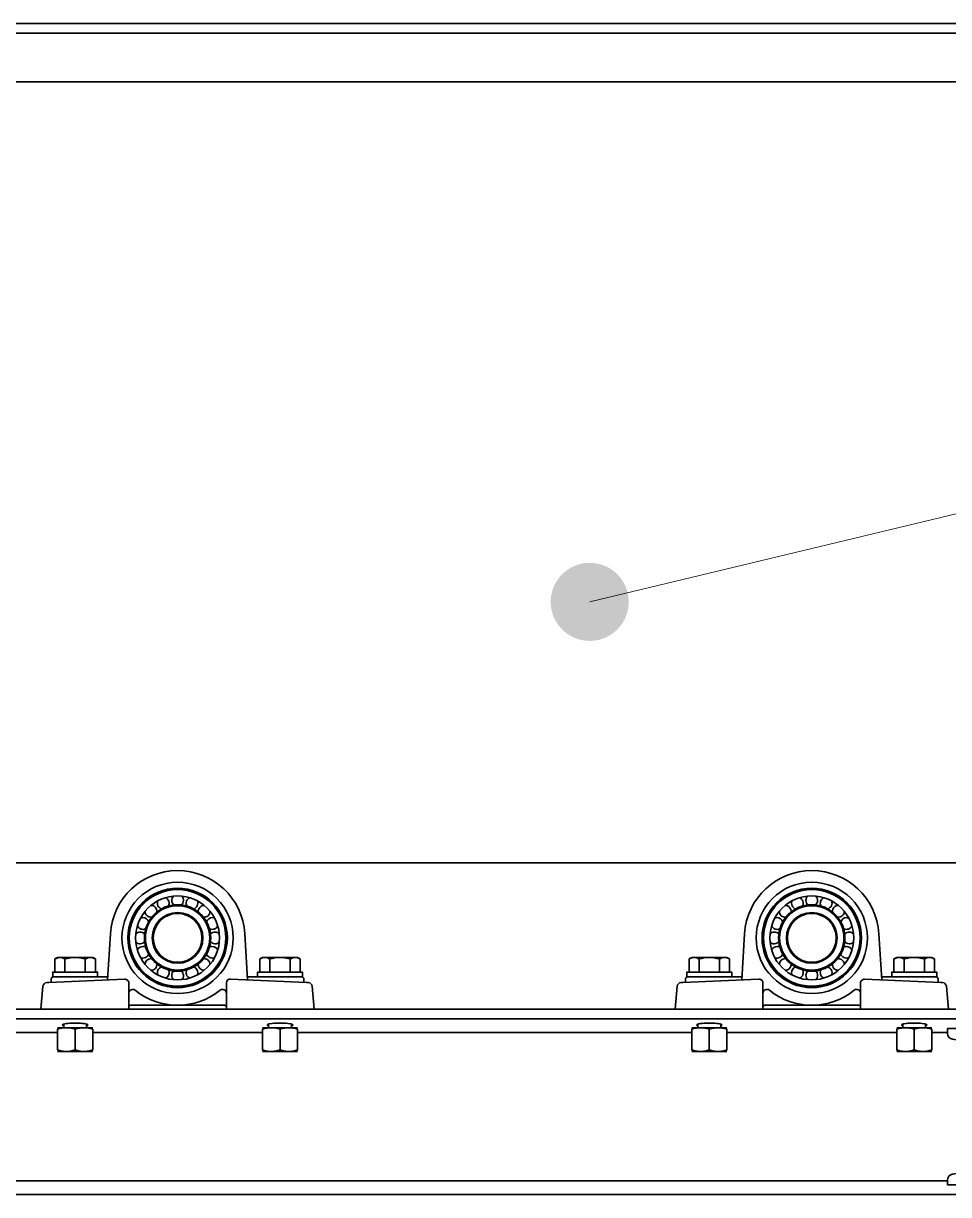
# Model space of a CAD drawing. Header units: millimetres. Extents: x -8400 to 8400, y -5940 to 5940.
# Drawn here: x -2288 to -1814, y 2046 to 2646 of the extents above; entities that cross this region are included whole.
import ezdxf

# ---------------------------------------------------------------- set-up
doc = ezdxf.new("R2010")
doc.units = ezdxf.units.MM
doc.layers.add('粗实线层', color=7, linetype='Continuous', lineweight=35)
doc.layers.add('细实线层', color=7, linetype='Continuous', lineweight=18)

# ---------------------------------------------------------------- blocks, each defined once
blk = doc.blocks.new('*X10')
at = {"layer": '细实线层', "lineweight": 18}
h = blk.add_hatch(color=0, dxfattribs=at)
edge = h.paths.add_edge_path(flags=0)
edge.add_arc((0, 0), 20, 0, 360)
at = {"layer": '细实线层', "color": 0}
blk.add_line((0, 0), (708.46, 170.07), dxfattribs=at)

msp = doc.modelspace()

# ---------------------------------------------------------------- linework, layer by layer
at = {"layer": '粗实线层', "linetype": 'Continuous', "lineweight": 35}
for points in [[(-1771.342, 2645.77), (-5571.342, 2645.77)], [(-5571.342, 2643.204), (-5571.342, 2640.77), (-1771.342, 2640.77), (-1771.342, 2643.204)], [(-1781.342, 2565.764), (-1781.342, 2615.77), (-2671.351, 2615.77)], [(-2671.351, 2215.77), (-1801.358, 2215.77)], [(-2271.734, 2159.77), (-2271.734, 2166.467), (-2271.094, 2166.8), (-2270.449, 2167.054), (-2270.123, 2167.147), (-2269.796, 2167.215), (-2269.467, 2167.256), (-2269.136, 2167.27), (-2269.053, 2167.27), (-2268.971, 2167.267), (-2268.929, 2167.265), (-2268.888, 2167.262), (-2268.846, 2167.26), (-2268.805, 2167.256), (-2268.64, 2167.239), (-2268.475, 2167.215), (-2268.147, 2167.147), (-2267.822, 2167.053), (-2267.177, 2166.799), (-2266.538, 2166.467), (-2266.538, 2159.77)], [(-2250.95, 2159.77), (-2250.95, 2166.467), (-2251.588, 2166.799), (-2252.234, 2167.053), (-2252.559, 2167.147), (-2252.887, 2167.215), (-2253.051, 2167.239), (-2253.216, 2167.256), (-2253.258, 2167.26), (-2253.299, 2167.262), (-2253.341, 2167.265), (-2253.382, 2167.267), (-2253.465, 2167.27), (-2253.548, 2167.27), (-2254.448, 2167.27), (-2255.557, 2167.27), (-2256.842, 2167.27), (-2258.264, 2167.27), (-2259.779, 2167.27), (-2261.342, 2167.27), (-2262.905, 2167.27), (-2264.42, 2167.27), (-2265.842, 2167.27), (-2267.127, 2167.27), (-2268.236, 2167.27), (-2269.136, 2167.27), (-2269.799, 2167.27), (-2270.205, 2167.27), (-2270.342, 2167.27), (-2271.734, 2166.467)], [(-2266.538, 2166.467), (-2265.901, 2166.642), (-2265.258, 2166.8), (-2265.096, 2166.836), (-2264.934, 2166.872), (-2264.772, 2166.906), (-2264.61, 2166.939), (-2264.285, 2167), (-2263.96, 2167.055), (-2263.308, 2167.148), (-2262.655, 2167.215), (-2261.999, 2167.256), (-2261.342, 2167.27), (-2260.682, 2167.256), (-2260.02, 2167.215), (-2259.937, 2167.207), (-2259.854, 2167.2), (-2259.771, 2167.192), (-2259.689, 2167.183), (-2259.524, 2167.165), (-2259.359, 2167.146), (-2259.031, 2167.102), (-2258.705, 2167.052), (-2258.057, 2166.935), (-2257.415, 2166.797), (-2256.778, 2166.641), (-2256.146, 2166.467)], [(-2250.95, 2166.467), (-2252.342, 2167.27), (-2252.479, 2167.27), (-2252.885, 2167.27), (-2253.548, 2167.27), (-2253.879, 2167.256), (-2254.208, 2167.215), (-2254.535, 2167.147), (-2254.86, 2167.054), (-2255.506, 2166.8), (-2256.146, 2166.467), (-2256.146, 2159.77)], [(-2166.734, 2166.467), (-2165.342, 2167.27), (-2165.205, 2167.27), (-2164.799, 2167.27), (-2164.136, 2167.27), (-2164.467, 2167.256), (-2164.796, 2167.215), (-2165.123, 2167.147), (-2165.448, 2167.054), (-2166.094, 2166.8), (-2166.734, 2166.467), (-2166.734, 2159.77)], [(-2145.95, 2159.77), (-2145.95, 2166.467), (-2146.588, 2166.799), (-2147.234, 2167.053), (-2147.559, 2167.147), (-2147.887, 2167.215), (-2148.051, 2167.239), (-2148.216, 2167.256), (-2148.258, 2167.26), (-2148.299, 2167.262), (-2148.34, 2167.265), (-2148.382, 2167.267), (-2148.465, 2167.27), (-2148.548, 2167.27), (-2149.447, 2167.27), (-2150.557, 2167.27), (-2151.842, 2167.27), (-2153.264, 2167.27), (-2154.779, 2167.27), (-2156.342, 2167.27), (-2157.905, 2167.27), (-2159.42, 2167.27), (-2160.842, 2167.27), (-2162.127, 2167.27), (-2163.236, 2167.27), (-2164.136, 2167.27), (-2164.053, 2167.27), (-2163.97, 2167.267), (-2163.929, 2167.265), (-2163.888, 2167.262), (-2163.846, 2167.26), (-2163.805, 2167.256), (-2163.64, 2167.239), (-2163.475, 2167.215), (-2163.147, 2167.147), (-2162.822, 2167.053), (-2162.177, 2166.799), (-2161.538, 2166.467), (-2161.538, 2159.77)], [(-2161.538, 2166.467), (-2160.901, 2166.642), (-2160.258, 2166.8), (-2160.096, 2166.836), (-2159.934, 2166.872), (-2159.772, 2166.906), (-2159.61, 2166.939), (-2159.285, 2167), (-2158.96, 2167.055), (-2158.308, 2167.148), (-2157.655, 2167.215), (-2156.999, 2167.256), (-2156.342, 2167.27), (-2155.682, 2167.256), (-2155.02, 2167.215), (-2154.937, 2167.207), (-2154.854, 2167.2), (-2154.771, 2167.192), (-2154.688, 2167.183), (-2154.524, 2167.165), (-2154.359, 2167.146), (-2154.031, 2167.102), (-2153.705, 2167.052), (-2153.057, 2166.935), (-2152.415, 2166.797), (-2151.778, 2166.641), (-2151.146, 2166.467), (-2151.146, 2159.77)], [(-2151.146, 2166.467), (-2150.506, 2166.8), (-2149.86, 2167.054), (-2149.535, 2167.147), (-2149.208, 2167.215), (-2148.878, 2167.256), (-2148.548, 2167.27), (-2147.885, 2167.27), (-2147.479, 2167.27), (-2147.342, 2167.27), (-2145.95, 2166.467)], [(-1946.734, 2166.467), (-1946.094, 2166.8), (-1945.448, 2167.054), (-1945.123, 2167.147), (-1944.796, 2167.215), (-1944.467, 2167.256), (-1944.136, 2167.27), (-1944.799, 2167.27), (-1945.205, 2167.27), (-1945.342, 2167.27), (-1946.734, 2166.467), (-1946.734, 2159.77)], [(-1941.538, 2159.77), (-1941.538, 2166.467), (-1942.177, 2166.799), (-1942.822, 2167.053), (-1943.147, 2167.147), (-1943.475, 2167.215), (-1943.64, 2167.239), (-1943.805, 2167.256), (-1943.846, 2167.26), (-1943.888, 2167.262), (-1943.929, 2167.265), (-1943.971, 2167.267), (-1944.053, 2167.27), (-1944.136, 2167.27), (-1943.236, 2167.27), (-1942.127, 2167.27), (-1940.842, 2167.27), (-1939.42, 2167.27), (-1937.905, 2167.27), (-1936.342, 2167.27), (-1934.779, 2167.27), (-1933.264, 2167.27), (-1931.842, 2167.27), (-1930.557, 2167.27), (-1929.447, 2167.27), (-1928.548, 2167.27), (-1927.885, 2167.27), (-1927.479, 2167.27), (-1927.342, 2167.27), (-1925.95, 2166.467), (-1925.95, 2159.77)], [(-1941.538, 2166.467), (-1940.901, 2166.642), (-1940.258, 2166.8), (-1940.096, 2166.836), (-1939.934, 2166.872), (-1939.772, 2166.906), (-1939.61, 2166.939), (-1939.285, 2167), (-1938.96, 2167.055), (-1938.308, 2167.148), (-1937.655, 2167.215), (-1937, 2167.256), (-1936.342, 2167.27), (-1935.682, 2167.256), (-1935.02, 2167.215), (-1934.937, 2167.207), (-1934.854, 2167.2), (-1934.771, 2167.192), (-1934.689, 2167.183), (-1934.524, 2167.165), (-1934.359, 2167.146), (-1934.031, 2167.102), (-1933.705, 2167.052), (-1933.057, 2166.935), (-1932.415, 2166.797), (-1931.778, 2166.641), (-1931.146, 2166.467)], [(-1925.95, 2166.467), (-1926.588, 2166.799), (-1927.234, 2167.053), (-1927.559, 2167.147), (-1927.887, 2167.215), (-1928.051, 2167.239), (-1928.216, 2167.256), (-1928.258, 2167.26), (-1928.299, 2167.262), (-1928.341, 2167.265), (-1928.382, 2167.267), (-1928.465, 2167.27), (-1928.548, 2167.27), (-1928.878, 2167.256), (-1929.208, 2167.215), (-1929.535, 2167.147), (-1929.86, 2167.054), (-1930.506, 2166.8), (-1931.146, 2166.467), (-1931.146, 2159.77)], [(-1841.734, 2166.467), (-1840.342, 2167.27), (-1840.205, 2167.27), (-1839.799, 2167.27), (-1839.136, 2167.27), (-1839.467, 2167.256), (-1839.796, 2167.215), (-1840.123, 2167.147), (-1840.448, 2167.054), (-1841.094, 2166.8), (-1841.734, 2166.467), (-1841.734, 2159.77)], [(-1820.95, 2159.77), (-1820.95, 2166.467), (-1821.588, 2166.799), (-1822.234, 2167.053), (-1822.559, 2167.147), (-1822.887, 2167.215), (-1823.051, 2167.239), (-1823.216, 2167.256), (-1823.258, 2167.26), (-1823.299, 2167.262), (-1823.34, 2167.265), (-1823.382, 2167.267), (-1823.465, 2167.27), (-1823.548, 2167.27), (-1824.447, 2167.27), (-1825.557, 2167.27), (-1826.842, 2167.27), (-1828.264, 2167.27), (-1829.779, 2167.27), (-1831.342, 2167.27), (-1832.905, 2167.27), (-1834.42, 2167.27), (-1835.842, 2167.27), (-1837.127, 2167.27), (-1838.236, 2167.27), (-1839.136, 2167.27), (-1839.053, 2167.27), (-1838.97, 2167.267), (-1838.929, 2167.265), (-1838.888, 2167.262), (-1838.846, 2167.26), (-1838.805, 2167.256), (-1838.64, 2167.239), (-1838.475, 2167.215), (-1838.148, 2167.147), (-1837.822, 2167.053), (-1837.177, 2166.799), (-1836.538, 2166.467)], [(-1836.538, 2159.77), (-1836.538, 2166.467), (-1835.901, 2166.642), (-1835.258, 2166.8), (-1835.096, 2166.836), (-1834.934, 2166.872), (-1834.772, 2166.906), (-1834.61, 2166.939), (-1834.285, 2167), (-1833.96, 2167.055), (-1833.308, 2167.148), (-1832.655, 2167.215), (-1831.999, 2167.256), (-1831.342, 2167.27), (-1830.682, 2167.256), (-1830.02, 2167.215), (-1829.937, 2167.207), (-1829.854, 2167.2), (-1829.771, 2167.192), (-1829.689, 2167.183), (-1829.523, 2167.165), (-1829.359, 2167.146), (-1829.031, 2167.102), (-1828.705, 2167.052), (-1828.057, 2166.935), (-1827.415, 2166.797), (-1826.778, 2166.641), (-1826.146, 2166.467), (-1826.146, 2159.77)], [(-1826.146, 2166.467), (-1825.506, 2166.8), (-1824.86, 2167.054), (-1824.535, 2167.147), (-1824.208, 2167.215), (-1823.879, 2167.256), (-1823.548, 2167.27), (-1822.885, 2167.27), (-1822.479, 2167.27), (-1822.342, 2167.27), (-1820.95, 2166.467)], [(-2211.842, 2160.537), (-2211.842, 2160.535)], [(-2211.681, 2160.509), (-2211.442, 2160.27), (-2211.337, 2160.27), (-2211.029, 2160.27), (-2210.545, 2160.27), (-2209.922, 2160.27), (-2209.212, 2160.27), (-2208.472, 2160.27), (-2207.762, 2160.27), (-2207.139, 2160.27), (-2206.655, 2160.27), (-2206.347, 2160.27), (-2206.242, 2160.27), (-2206.003, 2160.509)], [(-2205.842, 2160.535), (-2205.842, 2160.537), (-2205.842, 2160.537)], [(-1886.842, 2160.537), (-1886.842, 2160.535)], [(-1886.68, 2160.509), (-1886.442, 2160.27), (-1886.336, 2160.27), (-1886.029, 2160.27), (-1885.545, 2160.27), (-1884.922, 2160.27), (-1884.212, 2160.27), (-1883.472, 2160.27), (-1882.762, 2160.27), (-1882.139, 2160.27), (-1881.655, 2160.27), (-1881.347, 2160.27), (-1881.242, 2160.27), (-1881.003, 2160.509)], [(-1880.842, 2160.535), (-1880.842, 2160.537), (-1880.842, 2160.537)], [(-2274.902, 2154.414), (-2235.932, 2156.167)], [(-2249.842, 2157.27), (-2249.842, 2159.77), (-2249.949, 2159.77), (-2250.268, 2159.77), (-2250.794, 2159.77), (-2251.516, 2159.77), (-2252.421, 2159.77), (-2253.492, 2159.77), (-2254.71, 2159.77), (-2256.051, 2159.77), (-2257.491, 2159.77), (-2259.002, 2159.77), (-2260.557, 2159.77), (-2262.127, 2159.77), (-2263.682, 2159.77), (-2265.193, 2159.77), (-2266.633, 2159.77), (-2267.974, 2159.77), (-2269.191, 2159.77), (-2270.262, 2159.77), (-2271.168, 2159.77), (-2271.89, 2159.77), (-2272.415, 2159.77), (-2272.735, 2159.77), (-2272.842, 2159.77), (-2272.842, 2157.27), (-2272.731, 2157.27), (-2272.4, 2157.27), (-2271.856, 2157.27), (-2271.109, 2157.27), (-2270.174, 2157.27), (-2269.069, 2157.27), (-2267.814, 2157.27), (-2266.434, 2157.27), (-2264.956, 2157.27), (-2263.409, 2157.27), (-2261.821, 2157.27), (-2260.224, 2157.27), (-2258.649, 2157.27), (-2257.126, 2157.27), (-2255.684, 2157.27), (-2254.352, 2157.27), (-2253.154, 2157.27), (-2244.661, 2157.27)], [(-2244.661, 2157.27), (-2263.995, 2157.27)], [(-2233.842, 2140.77), (-2233.842, 2154.169)], [(-2183.842, 2154.169), (-2183.842, 2140.77)], [(-2173.022, 2157.27), (-2164.53, 2157.27), (-2163.332, 2157.27), (-2162, 2157.27), (-2160.558, 2157.27), (-2159.035, 2157.27), (-2157.459, 2157.27), (-2155.863, 2157.27), (-2154.275, 2157.27), (-2152.728, 2157.27), (-2151.25, 2157.27), (-2149.87, 2157.27), (-2148.615, 2157.27), (-2147.51, 2157.27), (-2146.574, 2157.27), (-2145.828, 2157.27), (-2145.284, 2157.27), (-2144.953, 2157.27), (-2144.842, 2157.27), (-2144.842, 2159.77), (-2144.949, 2159.77), (-2145.268, 2159.77), (-2145.794, 2159.77), (-2146.516, 2159.77), (-2147.421, 2159.77), (-2148.493, 2159.77), (-2149.71, 2159.77), (-2151.051, 2159.77), (-2152.491, 2159.77), (-2154.002, 2159.77), (-2155.557, 2159.77), (-2157.127, 2159.77), (-2158.682, 2159.77), (-2160.193, 2159.77), (-2161.633, 2159.77), (-2162.974, 2159.77), (-2164.191, 2159.77), (-2165.263, 2159.77), (-2166.168, 2159.77), (-2166.89, 2159.77), (-2167.416, 2159.77), (-2167.735, 2159.77), (-2167.842, 2159.77), (-2167.842, 2157.27)], [(-1949.902, 2154.414), (-1910.932, 2156.167)], [(-1924.842, 2157.27), (-1924.842, 2159.77), (-1924.949, 2159.77), (-1925.268, 2159.77), (-1925.794, 2159.77), (-1926.516, 2159.77), (-1927.421, 2159.77), (-1928.493, 2159.77), (-1929.71, 2159.77), (-1931.051, 2159.77), (-1932.491, 2159.77), (-1934.002, 2159.77), (-1935.557, 2159.77), (-1937.127, 2159.77), (-1938.682, 2159.77), (-1940.193, 2159.77), (-1941.633, 2159.77), (-1942.974, 2159.77), (-1944.191, 2159.77), (-1945.262, 2159.77), (-1946.168, 2159.77), (-1946.89, 2159.77), (-1947.416, 2159.77), (-1947.735, 2159.77), (-1947.842, 2159.77), (-1947.842, 2157.27), (-1947.731, 2157.27), (-1947.4, 2157.27), (-1946.856, 2157.27), (-1946.109, 2157.27), (-1945.174, 2157.27), (-1944.069, 2157.27), (-1942.814, 2157.27), (-1941.434, 2157.27), (-1939.956, 2157.27), (-1938.409, 2157.27), (-1936.821, 2157.27), (-1935.224, 2157.27), (-1933.649, 2157.27), (-1932.126, 2157.27), (-1930.684, 2157.27), (-1929.351, 2157.27), (-1928.154, 2157.27)], [(-1919.661, 2157.27), (-1938.996, 2157.27)], [(-1919.661, 2157.27), (-1928.154, 2157.27)], [(-1908.842, 2140.77), (-1908.842, 2154.169)], [(-1858.842, 2154.169), (-1858.842, 2140.77)], [(-1848.022, 2157.27), (-1839.53, 2157.27), (-1838.332, 2157.27), (-1837, 2157.27), (-1835.558, 2157.27), (-1834.035, 2157.27), (-1832.459, 2157.27), (-1830.863, 2157.27), (-1829.275, 2157.27), (-1827.728, 2157.27), (-1826.25, 2157.27), (-1824.87, 2157.27), (-1823.615, 2157.27), (-1822.51, 2157.27), (-1821.574, 2157.27), (-1820.828, 2157.27), (-1820.284, 2157.27), (-1819.953, 2157.27), (-1819.842, 2157.27), (-1819.842, 2159.77), (-1819.949, 2159.77), (-1820.268, 2159.77), (-1820.794, 2159.77), (-1821.516, 2159.77), (-1822.421, 2159.77), (-1823.493, 2159.77), (-1824.71, 2159.77), (-1826.051, 2159.77), (-1827.491, 2159.77), (-1829.002, 2159.77), (-1830.557, 2159.77), (-1832.127, 2159.77), (-1833.682, 2159.77), (-1835.193, 2159.77), (-1836.632, 2159.77), (-1837.974, 2159.77), (-1839.191, 2159.77), (-1840.263, 2159.77), (-1841.168, 2159.77), (-1841.89, 2159.77), (-1842.415, 2159.77), (-1842.735, 2159.77), (-1842.842, 2159.77), (-1842.842, 2157.27)], [(-2138.842, 2140.77), (-2139.872, 2152.545)], [(-1813.842, 2140.77), (-1814.872, 2152.545)], [(-1771.342, 2138.337), (-1771.342, 2140.77), (-5571.342, 2140.77), (-5571.342, 2138.337)], [(-5571.342, 2135.77), (-1771.342, 2135.77)], [(-2270.342, 2131.27), (-2270.205, 2131.27), (-2269.799, 2131.27), (-2269.136, 2131.27), (-2268.236, 2131.27), (-2267.127, 2131.27), (-2265.842, 2131.27), (-2265.985, 2131.269), (-2266.129, 2131.267), (-2266.201, 2131.265), (-2266.273, 2131.263), (-2266.344, 2131.26), (-2266.416, 2131.256), (-2266.702, 2131.239), (-2266.987, 2131.215), (-2267.554, 2131.146), (-2268.118, 2131.053), (-2269.236, 2130.799), (-2270.342, 2130.466), (-2270.342, 2119.874), (-2269.233, 2119.541), (-2268.115, 2119.287), (-2267.551, 2119.194), (-2266.985, 2119.126), (-2266.415, 2119.084), (-2265.842, 2119.071), (-2265.699, 2119.071), (-2265.555, 2119.074), (-2265.483, 2119.076), (-2265.411, 2119.078), (-2265.34, 2119.081), (-2265.268, 2119.084), (-2264.982, 2119.102), (-2264.697, 2119.126), (-2264.13, 2119.194), (-2263.566, 2119.287), (-2262.448, 2119.541), (-2261.342, 2119.874)], [(-2267.193, 2132.195), (-2267.598, 2132.362), (-2267.81, 2132.537), (-2267.823, 2132.716), (-2267.636, 2132.893), (-2267.255, 2133.061), (-2266.692, 2133.216), (-2265.964, 2133.354), (-2265.093, 2133.47), (-2264.108, 2133.56), (-2263.036, 2133.621), (-2261.912, 2133.652), (-2260.771, 2133.652), (-2259.648, 2133.621), (-2258.576, 2133.56), (-2257.59, 2133.47), (-2256.72, 2133.354), (-2255.992, 2133.216), (-2255.429, 2133.061), (-2255.048, 2132.893), (-2254.861, 2132.716), (-2254.874, 2132.537), (-2255.086, 2132.362), (-2255.491, 2132.195)], [(-2267.192, 2133.082), (-2267.192, 2131.27)], [(-2261.342, 2130.466), (-2261.342, 2119.874), (-2260.233, 2119.541), (-2259.115, 2119.287), (-2258.552, 2119.194), (-2257.985, 2119.126), (-2257.415, 2119.084), (-2256.842, 2119.071), (-2256.699, 2119.071), (-2256.555, 2119.074), (-2256.483, 2119.076), (-2256.411, 2119.078), (-2256.34, 2119.081), (-2256.268, 2119.084), (-2255.982, 2119.102), (-2255.697, 2119.126), (-2255.13, 2119.194), (-2254.566, 2119.287), (-2253.448, 2119.541), (-2252.342, 2119.874), (-2252.342, 2130.466), (-2253.45, 2130.8), (-2254.569, 2131.054), (-2255.132, 2131.147), (-2255.699, 2131.215), (-2256.269, 2131.256), (-2256.842, 2131.27), (-2256.985, 2131.269), (-2257.129, 2131.267), (-2257.201, 2131.265), (-2257.272, 2131.263), (-2257.344, 2131.26), (-2257.416, 2131.256), (-2257.702, 2131.239), (-2257.987, 2131.215), (-2258.554, 2131.146), (-2259.118, 2131.053), (-2260.235, 2130.799), (-2261.342, 2130.466), (-2262.451, 2130.8), (-2263.569, 2131.054), (-2264.132, 2131.147), (-2264.699, 2131.215), (-2265.269, 2131.256), (-2265.842, 2131.27), (-2264.42, 2131.27), (-2262.905, 2131.27), (-2261.342, 2131.27), (-2259.779, 2131.27), (-2258.264, 2131.27), (-2256.842, 2131.27), (-2255.557, 2131.27), (-2254.448, 2131.27), (-2253.548, 2131.27), (-2252.885, 2131.27), (-2252.479, 2131.27), (-2252.342, 2131.27)], [(-2255.491, 2131.27), (-2255.491, 2133.082)], [(-2165.342, 2131.27), (-2165.205, 2131.27), (-2164.799, 2131.27), (-2164.136, 2131.27), (-2163.236, 2131.27), (-2162.127, 2131.27), (-2160.842, 2131.27), (-2160.985, 2131.269), (-2161.129, 2131.267), (-2161.201, 2131.265), (-2161.272, 2131.263), (-2161.344, 2131.26), (-2161.416, 2131.256), (-2161.702, 2131.239), (-2161.987, 2131.215), (-2162.554, 2131.146), (-2163.118, 2131.053), (-2164.236, 2130.799), (-2165.342, 2130.466), (-2165.342, 2119.874), (-2164.233, 2119.541), (-2163.115, 2119.287), (-2162.552, 2119.194), (-2161.985, 2119.126), (-2161.415, 2119.084), (-2160.842, 2119.071), (-2162.127, 2119.071), (-2163.236, 2119.071), (-2164.136, 2119.071), (-2164.799, 2119.071), (-2165.205, 2119.071), (-2165.342, 2119.071)], [(-2162.192, 2133.082), (-2162.192, 2131.27)], [(-2147.342, 2131.27), (-2147.479, 2131.27), (-2147.885, 2131.27), (-2148.548, 2131.27), (-2149.447, 2131.27), (-2150.557, 2131.27), (-2151.842, 2131.27), (-2151.269, 2131.256), (-2150.699, 2131.215), (-2150.132, 2131.147), (-2149.569, 2131.054), (-2148.451, 2130.8), (-2147.342, 2130.466), (-2147.342, 2119.874), (-2148.448, 2119.541), (-2149.566, 2119.287), (-2150.13, 2119.194), (-2150.697, 2119.126), (-2150.982, 2119.102), (-2151.268, 2119.084), (-2151.34, 2119.081), (-2151.411, 2119.078), (-2151.483, 2119.076), (-2151.555, 2119.074), (-2151.699, 2119.071), (-2151.842, 2119.071), (-2153.264, 2119.071), (-2154.779, 2119.071), (-2156.342, 2119.071), (-2157.905, 2119.071), (-2159.42, 2119.071), (-2160.842, 2119.071), (-2160.698, 2119.071), (-2160.555, 2119.074), (-2160.483, 2119.076), (-2160.411, 2119.078), (-2160.34, 2119.081), (-2160.268, 2119.084), (-2159.982, 2119.102), (-2159.697, 2119.126), (-2159.13, 2119.194), (-2158.566, 2119.287), (-2157.448, 2119.541), (-2156.342, 2119.874), (-2156.342, 2130.466)], [(-2150.491, 2131.27), (-2150.491, 2133.082)], [(-1945.342, 2131.27), (-1945.205, 2131.27), (-1944.799, 2131.27), (-1944.136, 2131.27), (-1943.236, 2131.27), (-1942.127, 2131.27), (-1940.842, 2131.27), (-1940.985, 2131.269), (-1941.129, 2131.267), (-1941.2, 2131.265), (-1941.272, 2131.263), (-1941.344, 2131.26), (-1941.416, 2131.256), (-1941.702, 2131.239), (-1941.987, 2131.215), (-1942.554, 2131.146), (-1943.118, 2131.053), (-1944.236, 2130.799), (-1945.342, 2130.466), (-1945.342, 2119.874), (-1944.233, 2119.541), (-1943.115, 2119.287), (-1942.552, 2119.194), (-1941.985, 2119.126), (-1941.415, 2119.084), (-1940.842, 2119.071), (-1940.698, 2119.071), (-1940.555, 2119.074), (-1940.483, 2119.076), (-1940.411, 2119.078), (-1940.34, 2119.081), (-1940.268, 2119.084), (-1939.982, 2119.102), (-1939.697, 2119.126), (-1939.13, 2119.194), (-1938.566, 2119.287), (-1937.448, 2119.541), (-1936.342, 2119.874)], [(-1942.193, 2132.195), (-1942.597, 2132.362), (-1942.81, 2132.537), (-1942.823, 2132.716), (-1942.636, 2132.893), (-1942.255, 2133.061), (-1941.692, 2133.216), (-1940.964, 2133.354), (-1940.094, 2133.47), (-1939.108, 2133.56), (-1938.036, 2133.621), (-1936.913, 2133.652), (-1935.771, 2133.652), (-1934.648, 2133.621), (-1933.576, 2133.56), (-1932.59, 2133.47), (-1931.72, 2133.354), (-1930.992, 2133.216), (-1930.429, 2133.061), (-1930.048, 2132.893), (-1929.861, 2132.716), (-1929.874, 2132.537), (-1930.086, 2132.362), (-1930.491, 2132.195)], [(-1942.192, 2133.082), (-1942.192, 2131.27)], [(-1936.342, 2130.466), (-1937.45, 2130.8), (-1938.569, 2131.054), (-1939.132, 2131.147), (-1939.699, 2131.215), (-1940.269, 2131.256), (-1940.842, 2131.27), (-1939.42, 2131.27), (-1937.905, 2131.27), (-1936.342, 2131.27), (-1934.779, 2131.27), (-1933.264, 2131.27), (-1931.842, 2131.27), (-1930.557, 2131.27), (-1929.447, 2131.27), (-1928.548, 2131.27), (-1927.885, 2131.27), (-1927.479, 2131.27), (-1927.342, 2131.27)], [(-1930.491, 2131.27), (-1930.491, 2133.082)], [(-1840.342, 2131.27), (-1840.205, 2131.27), (-1839.799, 2131.27), (-1839.136, 2131.27), (-1838.236, 2131.27), (-1837.127, 2131.27), (-1835.842, 2131.27), (-1835.985, 2131.269), (-1836.129, 2131.267), (-1836.201, 2131.265), (-1836.272, 2131.263), (-1836.344, 2131.26), (-1836.416, 2131.256), (-1836.702, 2131.239), (-1836.987, 2131.215), (-1837.554, 2131.146), (-1838.118, 2131.053), (-1839.235, 2130.799), (-1840.342, 2130.466), (-1840.342, 2119.874), (-1839.233, 2119.541), (-1838.115, 2119.287), (-1837.552, 2119.194), (-1836.985, 2119.126), (-1836.415, 2119.084), (-1835.842, 2119.071), (-1837.127, 2119.071), (-1838.236, 2119.071), (-1839.136, 2119.071), (-1839.799, 2119.071), (-1840.205, 2119.071), (-1840.342, 2119.071)], [(-1837.192, 2133.082), (-1837.192, 2131.27)], [(-1822.342, 2131.27), (-1822.479, 2131.27), (-1822.885, 2131.27), (-1823.548, 2131.27), (-1824.447, 2131.27), (-1825.557, 2131.27), (-1826.842, 2131.27), (-1826.269, 2131.256), (-1825.699, 2131.215), (-1825.132, 2131.147), (-1824.569, 2131.054), (-1823.45, 2130.8), (-1822.342, 2130.466), (-1822.342, 2119.874), (-1823.448, 2119.541), (-1824.566, 2119.287), (-1825.13, 2119.194), (-1825.697, 2119.126), (-1825.982, 2119.102), (-1826.268, 2119.084), (-1826.34, 2119.081), (-1826.411, 2119.078), (-1826.483, 2119.076), (-1826.555, 2119.074), (-1826.699, 2119.071), (-1826.842, 2119.071), (-1828.264, 2119.071), (-1829.779, 2119.071), (-1831.342, 2119.071), (-1832.905, 2119.071), (-1834.42, 2119.071), (-1835.842, 2119.071), (-1835.698, 2119.071), (-1835.555, 2119.074), (-1835.483, 2119.076), (-1835.411, 2119.078), (-1835.34, 2119.081), (-1835.268, 2119.084), (-1834.982, 2119.102), (-1834.697, 2119.126), (-1834.13, 2119.194), (-1833.566, 2119.287), (-1832.448, 2119.541), (-1831.342, 2119.874)], [(-1831.342, 2130.466), (-1831.342, 2119.874), (-1830.233, 2119.541), (-1829.115, 2119.287), (-1828.551, 2119.194), (-1827.985, 2119.126), (-1827.415, 2119.084), (-1826.842, 2119.071), (-1825.557, 2119.071), (-1824.447, 2119.071), (-1823.548, 2119.071), (-1822.885, 2119.071), (-1822.479, 2119.071), (-1822.342, 2119.071)], [(-1825.491, 2131.27), (-1825.491, 2133.082)], [(-2472.383, 2128.77), (-2270.389, 2128.77)], [(-2252.398, 2128.77), (-2165.354, 2128.77)], [(-2147.364, 2128.77), (-1945.37, 2128.77)], [(-1927.379, 2128.77), (-1840.395, 2128.77)], [(-1822.345, 2128.77), (-1814.389, 2128.77)], [(-2252.342, 2119.071), (-2252.479, 2119.071), (-2252.885, 2119.071), (-2253.548, 2119.071), (-2254.448, 2119.071), (-2255.557, 2119.071), (-2256.842, 2119.071), (-2258.264, 2119.071), (-2259.779, 2119.071), (-2261.342, 2119.071), (-2262.905, 2119.071), (-2264.42, 2119.071), (-2265.842, 2119.071), (-2267.127, 2119.071), (-2268.236, 2119.071), (-2269.136, 2119.071), (-2269.799, 2119.071), (-2270.205, 2119.071), (-2270.342, 2119.071)], [(-2156.342, 2119.874), (-2155.233, 2119.541), (-2154.115, 2119.287), (-2153.551, 2119.194), (-2152.985, 2119.126), (-2152.415, 2119.084), (-2151.842, 2119.071), (-2150.557, 2119.071), (-2149.447, 2119.071), (-2148.548, 2119.071), (-2147.885, 2119.071), (-2147.479, 2119.071), (-2147.342, 2119.071)], [(-1927.342, 2119.071), (-1927.479, 2119.071), (-1927.885, 2119.071), (-1928.548, 2119.071), (-1929.447, 2119.071), (-1930.557, 2119.071), (-1931.842, 2119.071), (-1933.264, 2119.071), (-1934.779, 2119.071), (-1936.342, 2119.071), (-1937.905, 2119.071), (-1939.42, 2119.071), (-1940.842, 2119.071), (-1942.127, 2119.071), (-1943.236, 2119.071), (-1944.136, 2119.071), (-1944.799, 2119.071), (-1945.205, 2119.071), (-1945.342, 2119.071)], [(-1814.389, 2052.77), (-2687.854, 2052.77)], [(-5571.342, 2045.77), (-1771.342, 2045.77)]]:
    msp.add_lwpolyline(points, dxfattribs=at)
for points in [[(-2244.755, 2155.771), (-2243.275, 2179.426, -0.9393677), (-2174.409, 2179.426), (-2172.929, 2155.771)], [(-2172.929, 2155.771), (-2174.409, 2179.426, 0.9393677), (-2243.275, 2179.426), (-2244.755, 2155.771)], [(-1847.929, 2155.771), (-1849.409, 2179.426, 0.9393654), (-1918.275, 2179.426), (-1919.755, 2155.771)], [(-1919.755, 2155.771), (-1918.275, 2179.426, -0.9393654), (-1849.409, 2179.426), (-1847.929, 2155.771)], [(-2223.741, 2185.457, 0.3352838), (-2226.627, 2187.637, 0.1016523), (-2227.81, 2187.394)], [(-2189.874, 2187.394, 0.1016656), (-2191.057, 2187.637, 0.3352706), (-2193.943, 2185.457)], [(-1898.741, 2185.457, 0.3352706), (-1901.627, 2187.637, 0.1016656), (-1902.81, 2187.394)], [(-1864.874, 2187.394, 0.1016523), (-1866.057, 2187.637, 0.3352838), (-1868.943, 2185.457)], [(-2225.74, 2179.132, 0.2292145), (-2228.092, 2180.271, 0.2021873), (-2230.24, 2179.365)], [(-2187.444, 2179.365, 0.2021825), (-2189.592, 2180.271, 0.2292061), (-2191.944, 2179.132)], [(-1900.74, 2179.132, 0.2292061), (-1903.092, 2180.271, 0.2021825), (-1905.24, 2179.365)], [(-1862.444, 2179.365, 0.2021873), (-1864.592, 2180.271, 0.2292145), (-1866.944, 2179.132)], [(-2225.166, 2172.524, 0.1278306), (-2226.627, 2172.904, 0.3067534), (-2229.413, 2171.017)], [(-2188.271, 2171.017, 0.3067799), (-2191.057, 2172.904, 0.1278041), (-2192.518, 2172.524)], [(-1900.166, 2172.524, 0.1278041), (-1901.627, 2172.904, 0.3067799), (-1904.413, 2171.017)], [(-1863.271, 2171.017, 0.3067666), (-1866.057, 2172.904, 0.1278173), (-1867.518, 2172.524)], [(-2222.107, 2166.639, 0.0290614), (-2222.454, 2166.659, 0.4142119), (-2225.454, 2163.659)], [(-2192.23, 2163.621, 0.4142148), (-2195.23, 2166.659, 0.0290614), (-2195.577, 2166.639)], [(-1897.107, 2166.639, 0.0290614), (-1897.454, 2166.659, 0.4142119), (-1900.454, 2163.659)], [(-1867.23, 2163.621, 0.4142148), (-1870.23, 2166.659, 0.0290614), (-1870.577, 2166.639)], [(-2278.842, 2140.77), (-2277.812, 2152.545, -0.3759804), (-2275.909, 2154.368), (-2275.774, 2154.374), (-2275.406, 2154.391), (-2274.902, 2154.414), (-2235.932, 2156.167, -0.4275524), (-2233.842, 2154.169), (-2233.842, 2140.77)], [(-2272.57, 2157.27, 0.4142502), (-2273.57, 2156.27), (-2273.57, 2154.473)], [(-2183.842, 2140.77), (-2183.842, 2154.169, -0.0106027), (-2183.84, 2154.259, -0.4142103), (-2181.752, 2156.167), (-2142.782, 2154.414), (-2142.278, 2154.391), (-2141.909, 2154.374), (-2141.775, 2154.368, -0.3760012), (-2139.872, 2152.545), (-2138.842, 2140.77)], [(-2144.114, 2154.473), (-2144.114, 2156.27, 0.4142324), (-2145.113, 2157.27)], [(-1953.842, 2140.77), (-1952.812, 2152.545, -0.3759804), (-1950.909, 2154.368), (-1950.774, 2154.374), (-1950.405, 2154.391), (-1949.902, 2154.414), (-1910.932, 2156.167, -0.427525), (-1908.842, 2154.169), (-1908.842, 2140.77)], [(-1947.57, 2157.27, 0.4142502), (-1948.57, 2156.27), (-1948.57, 2154.473)], [(-1858.842, 2140.77), (-1858.842, 2154.168, -0.4276337), (-1856.752, 2156.167), (-1817.782, 2154.414), (-1817.278, 2154.391), (-1816.909, 2154.374), (-1816.775, 2154.368, -0.3759804), (-1814.872, 2152.545), (-1813.842, 2140.77)], [(-1819.114, 2154.473), (-1819.114, 2156.27, 0.4142502), (-1820.114, 2157.27)], [(-2183.842, 2148.929, 0.6313333), (-2187.102, 2150.482, -0.3547088), (-2230.582, 2150.482, 0.6313525), (-2233.842, 2148.929)], [(-2183.842, 2148.929, 0.6313333), (-2187.102, 2150.482, -0.3547088), (-2230.582, 2150.482, 0.6313525), (-2233.842, 2148.929)], [(-1858.842, 2148.929, 0.6313626), (-1862.102, 2150.482, -0.3547088), (-1905.582, 2150.482, 0.6313049), (-1908.842, 2148.929)], [(-1858.842, 2148.929, 0.6313626), (-1862.102, 2150.482, -0.3547088), (-1905.582, 2150.482, 0.6313049), (-1908.842, 2148.929)], [(-2183.842, 2141.77, 0.4142105), (-2184.842, 2142.771), (-2208.842, 2142.771), (-2232.842, 2142.771, 0.4142324), (-2233.842, 2141.77)], [(-1858.842, 2141.77, 0.4142105), (-1859.842, 2142.771), (-1883.842, 2142.771), (-1907.842, 2142.771, 0.4142105), (-1908.842, 2141.77)]]:
    msp.add_lwpolyline(points, format="xyb", dxfattribs=at)
for points in [[(-2160.842, 2131.27), (-2159.42, 2131.27), (-2157.905, 2131.27), (-2156.342, 2131.27), (-2154.779, 2131.27), (-2153.264, 2131.27), (-2151.842, 2131.27), (-2151.985, 2131.269), (-2152.129, 2131.267), (-2152.201, 2131.265), (-2152.272, 2131.263), (-2152.344, 2131.26), (-2152.416, 2131.256), (-2152.702, 2131.239), (-2152.987, 2131.215), (-2153.554, 2131.146), (-2154.118, 2131.053), (-2155.235, 2130.799), (-2156.342, 2130.466), (-2157.45, 2130.8), (-2158.569, 2131.054), (-2159.132, 2131.147), (-2159.699, 2131.215), (-2160.268, 2131.256)], [(-1936.342, 2130.466), (-1936.342, 2119.874), (-1935.233, 2119.541), (-1934.115, 2119.287), (-1933.552, 2119.194), (-1932.985, 2119.126), (-1932.415, 2119.084), (-1931.842, 2119.071), (-1931.699, 2119.071), (-1931.555, 2119.074), (-1931.483, 2119.076), (-1931.412, 2119.078), (-1931.34, 2119.081), (-1931.268, 2119.084), (-1930.982, 2119.102), (-1930.697, 2119.126), (-1930.13, 2119.194), (-1929.566, 2119.287), (-1928.448, 2119.541), (-1927.342, 2119.874), (-1927.342, 2130.466), (-1928.45, 2130.8), (-1929.569, 2131.054), (-1930.132, 2131.147), (-1930.699, 2131.215), (-1931.269, 2131.256), (-1931.842, 2131.27), (-1931.985, 2131.269), (-1932.129, 2131.267), (-1932.201, 2131.265), (-1932.272, 2131.263), (-1932.344, 2131.26), (-1932.416, 2131.256), (-1932.702, 2131.239), (-1932.987, 2131.215), (-1933.554, 2131.146), (-1934.118, 2131.053), (-1935.235, 2130.799)], [(-1835.842, 2131.27), (-1834.42, 2131.27), (-1832.905, 2131.27), (-1831.342, 2131.27), (-1829.779, 2131.27), (-1828.264, 2131.27), (-1826.842, 2131.27), (-1826.985, 2131.269), (-1827.129, 2131.267), (-1827.2, 2131.265), (-1827.273, 2131.263), (-1827.344, 2131.26), (-1827.416, 2131.256), (-1827.702, 2131.239), (-1827.987, 2131.215), (-1828.554, 2131.146), (-1829.118, 2131.053), (-1830.235, 2130.799), (-1831.342, 2130.466), (-1832.45, 2130.8), (-1833.569, 2131.054), (-1834.132, 2131.147), (-1834.699, 2131.215), (-1835.269, 2131.256)]]:
    msp.add_lwpolyline(points, close=True, dxfattribs=at)
msp.add_lwpolyline([(-1776.342, 2064.334, -0.3690561), (-1778.874, 2061.37), (-1811.81, 2056.17, 0.3690496), (-1814.342, 2053.207), (-1814.342, 2050.77), (-1771.342, 2050.77), (-1771.342, 2130.77), (-1814.342, 2130.77), (-1814.342, 2128.334, 0.3690496), (-1811.81, 2125.371), (-1778.874, 2120.17, -0.3690561), (-1776.342, 2117.207)], format="xyb", close=True, dxfattribs=at)
for centre, radius in [((-2208.842, 2177.27), 28.5), ((-2208.842, 2177.271), 25.5), ((-2208.842, 2177.27), 25.34), ((-2208.842, 2177.271), 24.739), ((-1883.842, 2177.271), 28.5), ((-1883.842, 2177.271), 25.5), ((-1883.842, 2177.27), 25.34), ((-1883.842, 2177.271), 24.739), ((-2208.842, 2177.271), 21.5), ((-1883.842, 2177.27), 21.5), ((-2208.842, 2177.27), 17), ((-2208.842, 2177.271), 16.5), ((-2208.842, 2177.27), 13), ((-1883.842, 2177.27), 17), ((-1883.842, 2177.27), 16.5), ((-1883.842, 2177.27), 13), ((-2208.842, 2177.271), 12.5), ((-1883.842, 2177.271), 12.5)]:
    msp.add_circle(centre, radius, dxfattribs=at)
for centre, radius, start, end in [((-2216.209, 2195.055), 3, 156.788471, 254.121242), ((-2216.209, 2195.055), 3, 330.862512, 68.21745), ((-2208.842, 2196.52), 3, 134.283115, 231.655737), ((-2208.842, 2196.52), 3, 308.362808, 45.725732), ((-2201.475, 2195.055), 3, 111.785503, 209.102064), ((-2201.475, 2195.055), 3, 285.8631, 23.211877), ((-1891.208, 2195.055), 3, 156.786771, 254.121243), ((-1891.208, 2195.055), 3, 330.862512, 68.2073), ((-1883.842, 2196.52), 3, 134.286361, 231.671557), ((-1883.842, 2196.52), 3, 308.362293, 45.760817), ((-1876.475, 2195.055), 3, 111.785503, 209.144712), ((-1876.475, 2195.055), 3, 285.8631, 23.211877), ((-2222.454, 2190.882), 3, 179.28636, 276.622989), ((-2222.454, 2191.637), 2.245, 90.002055, 90.963579), ((-2222.454, 2190.882), 3, 353.363401, 89.984852), ((-2195.23, 2190.882), 3, 90.0003, 186.624955), ((-2195.23, 2190.882), 3, 263.368296, 0.695305), ((-2195.23, 2191.637), 2.245, 89.036422, 89.997944), ((-1897.454, 2190.882), 3, 179.28636, 276.622989), ((-1897.454, 2191.637), 2.245, 90.002061, 90.963578), ((-1897.454, 2190.882), 3, 353.364835, 89.984853), ((-1870.23, 2190.882), 3, 90.0003, 186.624955), ((-1870.23, 2190.882), 3, 263.369527, 0.7031), ((-1870.23, 2191.637), 2.245, 89.036417, 89.997944), ((-2226.627, 2184.637), 3, 201.788632, 299.118844), ((-2191.057, 2184.637), 3, 240.869294, 338.204364), ((-1901.627, 2184.637), 3, 201.786419, 299.121314), ((-1866.057, 2184.637), 3, 240.868213, 338.189684), ((-2228.092, 2177.271), 3, 224.285973, 321.668995), ((-2189.592, 2177.27), 3, 218.365764, 315.728017), ((-1903.092, 2177.271), 3, 224.285973, 321.651439), ((-1864.592, 2177.27), 3, 218.364807, 315.732527), ((-2226.627, 2169.904), 3, 246.785072, 344.10119), ((-2195.224, 2164.417), 2.242, 89.196661, 90.159574), ((-2191.057, 2169.904), 3, 195.867819, 293.236794), ((-1901.627, 2169.904), 3, 246.785072, 344.138668), ((-1870.224, 2164.417), 2.242, 89.196659, 90.159577), ((-1866.057, 2169.904), 3, 195.8696, 293.23056), ((-2221.008, 2163.665), 4.446, 180.07912, 180.564645), ((-2222.454, 2163.659), 3, 270.0003, 6.653614), ((-2216.209, 2159.486), 3, 105.869466, 203.262783), ((-2216.209, 2159.486), 3, 291.780734, 29.129894), ((-2208.842, 2158.02), 3, 131.410425, 225.741744), ((-2208.842, 2158.02), 3, 314.28065, 48.593584), ((-2201.475, 2159.486), 3, 150.866453, 248.227602), ((-2201.475, 2159.486), 3, 336.780032, 74.124823), ((-2195.23, 2163.659), 3, 173.366861, 269.984834), ((-1896.007, 2163.665), 4.446, 180.079118, 180.564647), ((-1897.454, 2163.659), 3, 270.0003, 6.627473), ((-1891.208, 2159.486), 3, 105.86871, 203.218261), ((-1891.208, 2159.486), 3, 291.779819, 29.165021), ((-1883.842, 2158.02), 3, 131.410425, 225.693737), ((-1883.842, 2158.02), 3, 314.277403, 48.593584), ((-1876.475, 2159.486), 3, 150.866453, 248.211586), ((-1876.475, 2159.486), 3, 336.781732, 74.116919), ((-1870.23, 2163.659), 3, 173.366861, 269.984833)]:
    msp.add_arc(centre, radius, start, end, dxfattribs=at)
for centre, major_axis, ratio, start_param, end_param in [((-2156.342, 2132.638), (-6.527, 0), 0.1566112, 2.6908137, 6.734002), ((-1831.342, 2132.638), (-6.472, 0), 0.1566127, 2.6908457, 6.7340002)]:
    msp.add_ellipse(centre, major_axis=major_axis, ratio=ratio, start_param=start_param, end_param=end_param, dxfattribs=at)

# ---------------------------------------------------------------- block references
at = {"layer": '细实线层'}
msp.add_blockref('*X10', (-1997.641, 2349.426), dxfattribs=at)

doc.saveas('drawing.dxf')
